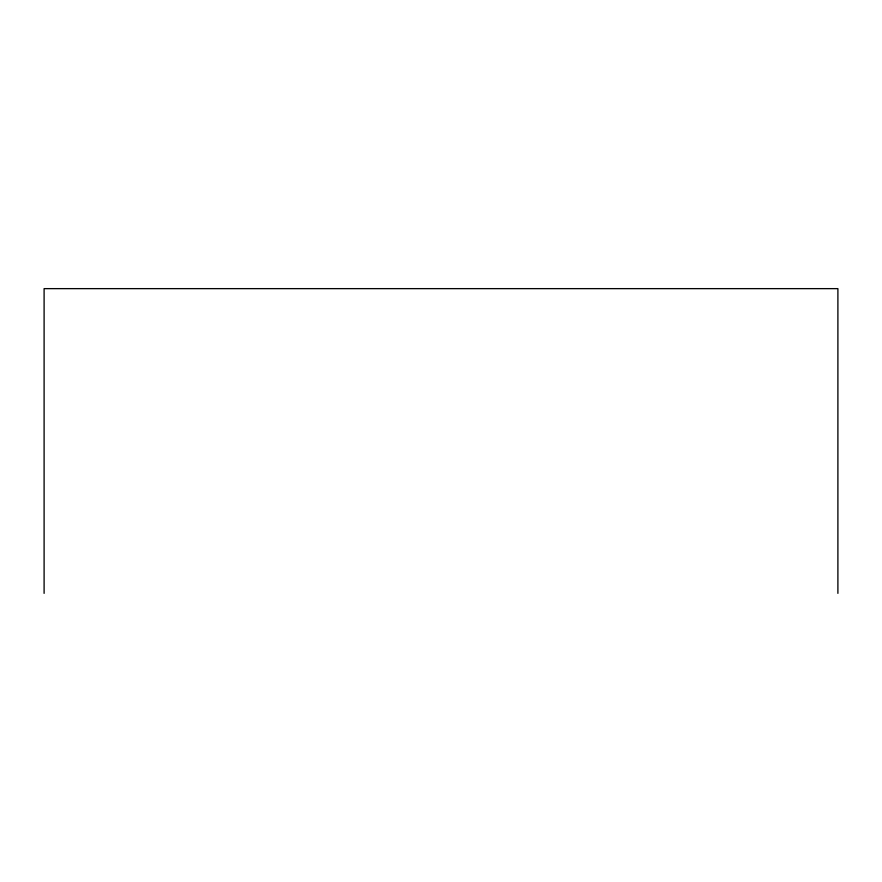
<?xml version="1.0" encoding="UTF-8"?>
<svg xmlns="http://www.w3.org/2000/svg" width="882" height="882" viewBox="0 0 882 882"><rect width="100%" height="100%" fill="white"/><g stroke="black" fill="none" stroke-linecap="round" stroke-linejoin="round"><path stroke-width="1.32" d="M837.9 593.366L837.9 288.635L44.1 288.635L44.1 593.366"/></g></svg>
